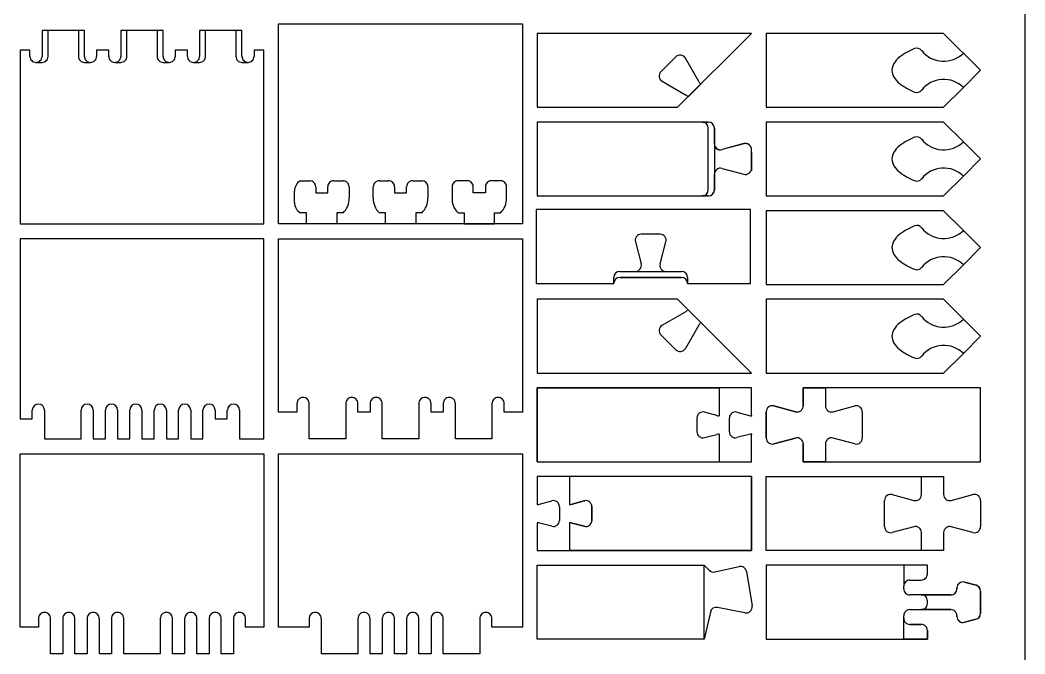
# Model space of a CAD drawing. Extents: x 0 to 1250, y 0 to 2500.
# Drawn here: x 570 to 1250, y 320 to 749 of the extents above; entities that cross this region are included whole.
import ezdxf

# ---------------------------------------------------------------- set-up
doc = ezdxf.new("R2010")
doc.units = 0
for name, color, linetype in [('CUT_18_MM', 7, 'CONTINUOUS'), ('ENGRAVE_13_5', 6, 'CONTINUOUS'), ('ENGRAVE_4_5MM', 2, 'CONTINUOUS'), ('ENGRAVE_9MM', 3, 'CONTINUOUS'), ('FRAME', 7, 'CONTINUOUS')]:
    doc.layers.add(name, color=color, linetype=linetype)

# ---------------------------------------------------------------- blocks, each defined once
blk = doc.blocks.new('_U0')
at = {"layer": 'CUT_18_MM', "color": 7, "linetype": 'CONTINUOUS'}
for p, q in [((-4337, 20.34322), (-4337, 29.65678)), ((-4337, 20.34322), (-4337, 29.65678)), ((-4331.83884, 33.61707), (-4323.55291, 31.39686)), ((-4331.83884, 33.61707), (-4323.55291, 31.39686)), ((-4323.55291, 18.60314), (-4331.83884, 16.38293)), ((-4323.55291, 18.60314), (-4331.83884, 16.38293))]:
    blk.add_line(p, q, dxfattribs=at)
for centre, radius, start, end in [((-4332.9, 29.656776), 4.1, 74.999980556, 180), ((-4332.9, 29.656776), 4.1, 74.999980556, 180), ((-4322, 37.192419), 6, 255, 270), ((-4322, 37.192419), 6, 255, 270), ((-4332.9, 20.343224), 4.1, 180, 285.000019444), ((-4332.9, 20.343224), 4.1, 180, 285.000019444), ((-4322, 12.807581), 6, 90, 105), ((-4322, 12.807581), 6, 90, 105)]:
    blk.add_arc(centre, radius, start, end, dxfattribs=at)
for p in [(-4337, 29.65678), (-4331.83884, 33.61707), (-4323.55291, 31.39686), (-4322, 31.19242), (-4337, 20.34322), (-4331.83884, 16.38293), (-4323.55291, 18.60314), (-4322, 18.80758)]:
    blk.add_point(p, dxfattribs=at)

msp = doc.modelspace()

# ---------------------------------------------------------------- linework, layer by layer
at = {"layer": 'CUT_18_MM', "color": 7, "linetype": 'CONTINUOUS'}
for p, q in [((588.89, 742.5), (584.79, 742.5)), ((584.79, 742.5), (584.79, 724.9)), ((609.39, 742.5), (588.89, 742.5)), ((613.49, 742.5), (609.39, 742.5)), ((613.49, 724.9), (613.49, 742.5)), ((642.19, 742.5), (638.09, 742.5)), ((638.09, 742.5), (638.09, 724.9)), ((662.69, 742.5), (642.19, 742.5)), ((666.79, 742.5), (662.69, 742.5)), ((666.79, 724.9), (666.79, 742.5)), ((695.49, 742.5), (691.39, 742.5)), ((691.39, 742.5), (691.39, 724.9)), ((715.99, 742.5), (695.49, 742.5)), ((720.09, 742.5), (715.99, 742.5)), ((720.09, 724.9), (720.09, 742.5)), ((744.94, 611.5), (744.94, 747)), ((744.94, 747), (909.94, 747)), ((909.94, 747), (909.94, 611.5)), ((1064.97, 740.46), (919.94, 740.46)), ((919.94, 740.46), (919.94, 690.46)), ((1014.97, 690.46), (1064.97, 740.46)), ((1195, 740.46), (1074.97, 740.46)), ((1074.97, 740.46), (1074.97, 690.46)), ((1220, 715.46), (1195, 740.46)), ((576.59, 729), (569.94, 729)), ((569.94, 729), (569.94, 611.5)), ((576.59, 724.9), (576.59, 729)), ((629.89, 729), (621.69, 729)), ((621.69, 729), (621.69, 724.9)), ((629.89, 724.9), (629.89, 729)), ((683.19, 729), (674.99, 729)), ((674.99, 729), (674.99, 724.9)), ((683.19, 724.9), (683.19, 729)), ((734.94, 729), (728.29, 729)), ((728.29, 729), (728.29, 724.9)), ((734.94, 611.5), (734.94, 729)), ((576.59, 724.9), (576.59, 724.9)), ((584.79, 724.9), (584.79, 724.9)), ((613.49, 724.9), (613.49, 724.9)), ((621.69, 724.9), (621.69, 724.9)), ((629.89, 724.9), (629.89, 724.9)), ((638.09, 724.9), (638.09, 724.9)), ((666.79, 724.9), (666.79, 724.9)), ((674.99, 724.9), (674.99, 724.9)), ((683.19, 724.9), (683.19, 724.9)), ((691.39, 724.9), (691.39, 724.9)), ((720.09, 724.9), (720.09, 724.9)), ((728.29, 724.9), (728.29, 724.9)), ((1208.33, 703.79), (1220, 715.46)), ((1195, 690.46), (1208.33, 703.79)), ((1208.33, 703.79), (1208.33, 703.79)), ((1208.33, 703.79), (1208.33, 703.79)), ((919.94, 690.46), (1014.97, 690.46)), ((1074.97, 690.46), (1195, 690.46)), ((1035.74, 680.46), (919.94, 680.46)), ((919.94, 680.46), (919.94, 630.46)), ((1195, 680.46), (1074.97, 680.46)), ((1074.97, 680.46), (1074.97, 630.46)), ((1208.33, 667.14), (1195, 680.46)), ((1039.84, 665.8), (1039.84, 676.36)), ((1220, 655.46), (1208.33, 667.14)), ((1059.81, 665.82), (1045, 661.85)), ((1064.97, 649.07), (1064.97, 661.86)), ((1208.33, 643.79), (1220, 655.46)), ((1045, 649.08), (1059.81, 645.11)), ((1039.83, 634.29), (1039.84, 645.11)), ((1039.84, 645.11), (1039.83, 634.29)), ((1195, 630.46), (1208.33, 643.79)), ((1208.33, 643.79), (1208.33, 643.79)), ((1208.33, 643.79), (1208.33, 643.79)), ((919.94, 630.46), (1035.74, 630.46)), ((1074.97, 630.46), (1195, 630.46)), ((1195, 620.46), (1074.97, 620.46)), ((1074.97, 620.46), (1074.97, 570.46)), ((1208.33, 607.14), (1195, 620.46)), ((569.94, 611.5), (734.94, 611.5)), ((909.94, 611.5), (744.94, 611.5)), ((1220, 595.46), (1208.33, 607.14)), ((734.94, 601.5), (569.94, 601.5)), ((569.94, 601.5), (569.94, 479.5)), ((734.94, 466), (734.94, 601.5)), ((744.94, 484), (744.94, 601.5)), ((744.94, 601.5), (909.94, 601.5)), ((909.94, 601.5), (909.94, 484)), ((1208.33, 583.79), (1220, 595.46)), ((1195, 570.46), (1208.33, 583.79)), ((1208.33, 583.79), (1208.33, 583.79)), ((1208.33, 583.79), (1208.33, 583.79)), ((1074.97, 570.46), (1195, 570.46)), ((1014.97, 560.46), (919.94, 560.46)), ((919.94, 560.46), (919.94, 510.46)), ((1064.97, 510.46), (1014.97, 560.46)), ((1195, 560.46), (1074.97, 560.46)), ((1074.97, 560.46), (1074.97, 510.46)), ((1208.33, 547.14), (1195, 560.46)), ((1220, 535.46), (1208.33, 547.14)), ((1208.33, 523.79), (1220, 535.46)), ((1195, 510.46), (1208.33, 523.79)), ((1208.33, 523.79), (1208.33, 523.79)), ((1208.33, 523.79), (1208.33, 523.79)), ((919.94, 510.46), (1064.97, 510.46)), ((1074.97, 510.46), (1195, 510.46)), ((1042.97, 500.46), (919.94, 500.46)), ((919.94, 500.46), (919.94, 450.46)), ((919.94, 450.46), (919.94, 500.46)), ((919.94, 500.46), (1042.97, 500.46)), ((1064.97, 500.46), (1042.97, 500.46)), ((1064.97, 481.66), (1064.97, 500.46)), ((1099.97, 500.46), (1099.97, 488.31)), ((1114.97, 500.46), (1099.97, 500.46)), ((1220, 500.46), (1114.97, 500.46)), ((1220, 450.46), (1220, 500.46)), ((757.32, 489.88), (757.32, 484)), ((765.57, 466), (765.57, 489.88)), ((790.32, 489.88), (790.32, 466)), ((798.57, 484), (798.57, 489.88)), ((806.82, 489.88), (806.82, 484)), ((815.07, 466), (815.07, 489.88)), ((839.82, 489.88), (839.82, 466)), ((848.07, 484), (848.07, 489.88)), ((856.32, 489.88), (856.32, 484)), ((864.57, 466), (864.57, 489.88)), ((889.32, 489.88), (889.32, 466)), ((897.57, 484), (897.57, 489.88)), ((578.19, 479.5), (578.19, 485.38)), ((578.19, 485.38), (578.19, 485.38)), ((586.44, 485.38), (586.44, 485.38)), ((586.44, 485.38), (586.44, 466)), ((611.19, 466), (611.19, 485.38)), ((611.19, 485.38), (611.19, 485.38)), ((619.44, 485.38), (619.44, 485.38)), ((619.44, 485.38), (619.44, 466)), ((627.69, 466), (627.69, 485.38)), ((627.69, 485.38), (627.69, 485.38)), ((635.94, 485.38), (635.94, 485.38)), ((635.94, 485.38), (635.94, 466)), ((644.19, 466), (644.19, 485.38)), ((644.19, 485.38), (644.19, 485.38)), ((652.44, 485.38), (652.44, 485.38)), ((652.44, 485.38), (652.44, 466)), ((660.69, 466), (660.69, 485.38)), ((660.69, 485.38), (660.69, 485.38)), ((668.94, 485.38), (668.94, 485.38)), ((668.94, 485.38), (668.94, 466)), ((677.19, 466), (677.19, 485.38)), ((677.19, 485.38), (677.19, 485.38)), ((685.44, 485.38), (685.44, 485.38)), ((685.44, 485.38), (685.44, 466)), ((693.69, 466), (693.69, 485.38)), ((693.69, 485.38), (693.69, 485.38)), ((701.94, 485.38), (701.94, 485.38)), ((701.94, 485.38), (701.94, 479.5)), ((710.19, 479.5), (710.19, 485.38)), ((710.19, 485.38), (710.19, 485.38)), ((718.44, 485.38), (718.44, 485.38)), ((718.44, 485.38), (718.44, 466)), ((757.32, 484), (744.94, 484)), ((806.82, 484), (798.57, 484)), ((856.32, 484), (848.07, 484)), ((909.94, 484), (897.57, 484)), ((1055.13, 484.08), (1055.13, 484.08)), ((1055.13, 484.08), (1063.42, 481.86)), ((1074.97, 484.32), (1074.97, 484.32)), ((1074.97, 484.32), (1074.97, 466.61)), ((1094.81, 484.35), (1080.13, 488.28)), ((1080.13, 488.28), (1080.13, 488.28)), ((1094.81, 484.35), (1094.81, 484.35)), ((1099.97, 488.31), (1099.97, 488.31)), ((569.94, 479.5), (578.19, 479.5)), ((701.94, 479.5), (710.19, 479.5)), ((1049.97, 470.81), (1049.97, 480.12)), ((1049.97, 480.12), (1049.97, 480.12)), ((1063.42, 481.86), (1063.42, 481.86)), ((1064.97, 481.66), (1064.97, 481.66)), ((1049.97, 470.81), (1049.97, 470.81)), ((1064.97, 450.46), (1064.97, 469.27)), ((1064.97, 469.27), (1064.97, 469.27)), ((586.44, 466), (611.19, 466)), ((619.44, 466), (627.69, 466)), ((635.94, 466), (644.19, 466)), ((652.44, 466), (660.69, 466)), ((668.94, 466), (677.19, 466)), ((685.44, 466), (693.69, 466)), ((718.44, 466), (734.94, 466)), ((790.32, 466), (765.57, 466)), ((839.82, 466), (815.07, 466)), ((889.32, 466), (864.57, 466)), ((1063.42, 469.07), (1055.13, 466.85)), ((1055.13, 466.85), (1055.13, 466.85)), ((1063.42, 469.07), (1063.42, 469.07)), ((1074.97, 466.61), (1074.97, 466.61)), ((1080.13, 462.65), (1094.81, 466.58)), ((1080.13, 462.65), (1080.13, 462.65)), ((1094.81, 466.58), (1094.81, 466.58)), ((1099.97, 462.62), (1099.97, 462.62)), ((1099.97, 462.62), (1099.97, 450.46)), ((569.94, 338.5), (569.94, 456)), ((569.94, 456), (734.94, 456)), ((734.94, 456), (734.94, 338.5)), ((744.94, 338.5), (744.94, 456)), ((744.94, 456), (909.94, 456)), ((909.94, 456), (909.94, 338.5)), ((919.94, 450.46), (1064.97, 450.46)), ((1099.97, 450.46), (1114.97, 450.46)), ((1114.97, 450.46), (1220, 450.46)), ((1064.97, 440.46), (919.94, 440.46)), ((919.94, 440.46), (919.94, 421.66)), ((1064.97, 390.46), (1064.97, 440.46)), ((1064.97, 440.46), (1064.97, 390.46)), ((1074.97, 440.46), (1180, 440.46)), ((1074.97, 390.46), (1074.97, 440.46)), ((1180, 440.46), (1195, 440.46)), ((1195, 440.46), (1195, 428.31)), ((919.94, 421.66), (919.94, 421.66)), ((921.49, 421.86), (929.78, 424.08)), ((921.49, 421.86), (921.49, 421.86)), ((929.78, 424.08), (929.78, 424.08)), ((1195, 428.31), (1195, 428.31)), ((1200.16, 424.35), (1214.84, 428.28)), ((1200.16, 424.35), (1200.16, 424.35)), ((1214.84, 428.28), (1214.84, 428.28)), ((1220, 424.32), (1220, 424.32)), ((1220, 424.32), (1220, 406.61)), ((934.94, 420.12), (934.94, 420.12)), ((934.94, 420.12), (934.94, 410.81)), ((919.94, 409.27), (919.94, 409.27)), ((919.94, 409.27), (919.94, 390.46)), ((929.78, 406.85), (921.49, 409.07)), ((921.49, 409.07), (921.49, 409.07)), ((934.94, 410.81), (934.94, 410.81)), ((929.78, 406.85), (929.78, 406.85)), ((1195, 402.62), (1195, 402.62)), ((1195, 402.62), (1195, 390.46)), ((1214.84, 402.65), (1200.16, 406.58)), ((1200.16, 406.58), (1200.16, 406.58)), ((1214.84, 402.65), (1214.84, 402.65)), ((1220, 406.61), (1220, 406.61)), ((919.94, 390.46), (941.94, 390.46)), ((941.94, 390.46), (1064.97, 390.46)), ((1064.97, 390.46), (941.94, 390.46)), ((1180, 390.46), (1074.97, 390.46)), ((1195, 390.46), (1180, 390.46)), ((919.94, 330.46), (919.94, 380.46)), ((919.94, 380.46), (1032.98, 380.46)), ((1032.98, 380.46), (1036.4, 377.05)), ((1040.18, 375.95), (1056.55, 379.54)), ((1061.47, 376.21), (1065.34, 352.97)), ((1037.11, 348.8), (1032.98, 330.46)), ((1060.51, 348.27), (1041.9, 351.92)), ((582.32, 344.38), (582.32, 338.5)), ((590.57, 320.5), (590.57, 344.38)), ((598.82, 344.38), (598.82, 320.5)), ((607.07, 320.5), (607.07, 344.38)), ((615.32, 344.38), (615.32, 320.5)), ((623.57, 320.5), (623.57, 344.38)), ((631.82, 344.38), (631.82, 320.5)), ((640.07, 320.5), (640.07, 344.38)), ((664.82, 344.38), (664.82, 320.5)), ((673.07, 320.5), (673.07, 344.38)), ((681.32, 344.38), (681.32, 320.5)), ((689.57, 320.5), (689.57, 344.38)), ((697.82, 344.38), (697.82, 320.5)), ((706.07, 320.5), (706.07, 344.38)), ((714.32, 344.38), (714.32, 320.5)), ((722.57, 338.5), (722.57, 344.38)), ((765.57, 344.38), (765.57, 338.5)), ((773.82, 320.5), (773.82, 344.38)), ((798.57, 344.38), (798.57, 320.5)), ((806.82, 320.5), (806.82, 344.38)), ((815.07, 344.38), (815.07, 320.5)), ((823.32, 320.5), (823.32, 344.38)), ((831.57, 344.38), (831.57, 320.5)), ((839.82, 320.5), (839.82, 344.38)), ((848.07, 344.38), (848.07, 320.5)), ((856.32, 320.5), (856.32, 344.38)), ((881.07, 344.38), (881.07, 320.5)), ((889.32, 338.5), (889.32, 344.38)), ((582.32, 338.5), (569.94, 338.5)), ((734.94, 338.5), (722.57, 338.5)), ((765.57, 338.5), (744.94, 338.5)), ((909.94, 338.5), (889.32, 338.5)), ((1032.98, 330.46), (919.94, 330.46)), ((598.82, 320.5), (590.57, 320.5)), ((615.32, 320.5), (607.07, 320.5)), ((631.82, 320.5), (623.57, 320.5)), ((664.82, 320.5), (640.07, 320.5)), ((681.32, 320.5), (673.07, 320.5)), ((697.82, 320.5), (689.57, 320.5)), ((714.32, 320.5), (706.07, 320.5)), ((798.57, 320.5), (773.82, 320.5)), ((815.07, 320.5), (806.82, 320.5)), ((831.57, 320.5), (823.32, 320.5)), ((848.07, 320.5), (839.82, 320.5)), ((881.07, 320.5), (856.32, 320.5))]:
    msp.add_line(p, q, dxfattribs=at)
at = {"layer": 'CUT_18_MM', "linetype": 'CONTINUOUS'}
for p, q in [((1064.22, 621.18), (919.19, 621.18)), ((919.19, 621.18), (919.19, 571.18)), ((1064.22, 571.18), (1064.22, 621.18)), ((975.8, 575.28), (1017.6, 575.28)), ((919.19, 571.18), (971.7, 571.18)), ((1021.7, 571.18), (1064.22, 571.18)), ((1184, 380.46), (1074.97, 380.46)), ((1074.97, 380.46), (1074.97, 330.46)), ((1184, 374.56), (1184, 380.46)), ((1172.1, 370.46), (1179.9, 370.46)), ((1216.96, 366.99), (1209.16, 369.08)), ((1209.16, 369.08), (1209.16, 369.08)), ((1168, 364.56), (1168, 366.36)), ((1199.9, 360.46), (1172.1, 360.46)), ((1204, 365.12), (1204, 364.56)), ((1216.96, 366.99), (1216.96, 366.99)), ((1220, 347.9), (1220, 363.03)), ((1220, 363.03), (1220, 363.03)), ((1172.1, 350.46), (1199.9, 350.46)), ((1220, 347.9), (1220, 347.9)), ((1168, 344.56), (1168, 346.36)), ((1179.9, 340.46), (1172.1, 340.46)), ((1204, 346.36), (1204, 345.81)), ((1209.16, 341.85), (1216.96, 343.94)), ((1209.16, 341.85), (1209.16, 341.85)), ((1216.96, 343.94), (1216.96, 343.94)), ((1184, 330.46), (1184, 336.36)), ((1074.97, 330.46), (1184, 330.46))]:
    msp.add_line(p, q, dxfattribs=at)
at = {"layer": 'CUT_18_MM', "color": 7, "linetype": 'CONTINUOUS'}
for centre, radius, start, end in [((580.69, 724.9), 4.1, 179.99996, 270.00004), ((580.69, 724.9), 4.1, 269.99996, 0.00004), ((617.59, 724.9), 4.1, 179.99996, 270.00004), ((617.59, 724.9), 4.1, 269.99996, 0.00004), ((633.99, 724.9), 4.1, 179.99996, 270.00004), ((633.99, 724.9), 4.1, 269.99996, 0.00004), ((670.89, 724.9), 4.1, 179.99996, 270.00004), ((670.89, 724.9), 4.1, 269.99996, 0.00004), ((687.29, 724.9), 4.1, 179.99996, 270.00004), ((687.29, 724.9), 4.1, 269.99996, 0.00004), ((724.19, 724.9), 4.1, 179.99996, 270.00004), ((724.19, 724.9), 4.1, 269.99996, 0.00004), ((1035.74, 676.36), 4.1, 0, 90), ((1043.7, 665.5), 3.88, 175.56976, 289.55682), ((1060.87, 661.86), 4.1, 359.97386, 105.02606), ((1043.93, 645.13), 4.09, 74.90393, 180.09603), ((1060.87, 649.07), 4.1, 254.96503, 0.03505), ((1035.74, 634.57), 4.11, 270.02409, 356.01463), ((761.44, 489.88), 4.12, 89.99996, 180.00004), ((761.44, 489.88), 4.12, 359.99996, 90.00004), ((794.44, 489.88), 4.12, 89.99996, 180.00004), ((794.44, 489.88), 4.12, 359.99996, 90.00004), ((810.94, 489.88), 4.12, 89.99996, 180.00004), ((810.94, 489.88), 4.12, 359.99996, 90.00004), ((843.94, 489.88), 4.12, 89.99996, 180.00004), ((843.94, 489.88), 4.12, 359.99996, 90.00004), ((860.44, 489.88), 4.12, 89.99996, 180.00004), ((860.44, 489.88), 4.12, 359.99996, 90.00004), ((893.44, 489.88), 4.12, 89.99996, 180.00004), ((893.44, 489.88), 4.12, 359.99996, 90.00004), ((582.32, 485.38), 4.12, 0, 180), ((615.32, 485.38), 4.12, 0, 180), ((631.82, 485.38), 4.12, 0, 180), ((648.32, 485.38), 4.12, 0, 180), ((664.82, 485.38), 4.12, 0, 180), ((681.32, 485.38), 4.12, 0, 180), ((697.82, 485.38), 4.12, 0, 180), ((714.32, 485.38), 4.12, 0, 180), ((1054.07, 480.12), 4.1, 74.99994, 180.00004), ((1079.07, 484.32), 4.1, 75.00004, 179.99996), ((1095.87, 488.31), 4.1, 255.00004, 359.99996), ((1064.97, 487.66), 6, 255.00005, 269.99995), ((1054.07, 470.81), 4.1, 179.99996, 285.00006), ((1064.97, 463.27), 6, 90.00005, 104.99995), ((1079.07, 466.61), 4.1, 180.00004, 284.99996), ((1095.87, 462.62), 4.1, 0.00004, 104.99996), ((919.94, 427.66), 6, 270.00005, 284.99995), ((930.84, 420.12), 4.1, 359.99996, 105.00006), ((1199.1, 428.31), 4.1, 180.00004, 284.99996), ((1215.9, 424.32), 4.1, 0.00004, 104.99996), ((919.94, 403.27), 6, 75.00005, 89.99995), ((930.84, 410.81), 4.1, 254.99994, 0.00004), ((1199.1, 402.62), 4.1, 75.00004, 179.99996), ((1215.9, 406.61), 4.1, 255.00004, 359.99996), ((1039.3, 379.95), 4.1, 225, 282.38074), ((1057.43, 375.54), 4.09, 9.37531, 102.46778), ((586.44, 344.38), 4.12, 89.99996, 180.00004), ((586.44, 344.38), 4.12, 359.99996, 90.00004), ((602.94, 344.38), 4.12, 89.99996, 180.00004), ((602.94, 344.38), 4.12, 359.99996, 90.00004), ((619.44, 344.38), 4.12, 89.99996, 180.00004), ((619.44, 344.38), 4.12, 359.99996, 90.00004), ((635.94, 344.38), 4.12, 89.99996, 180.00004), ((635.94, 344.38), 4.12, 359.99996, 90.00004), ((668.94, 344.38), 4.12, 89.99996, 180.00004), ((668.94, 344.38), 4.12, 359.99996, 90.00004), ((685.44, 344.38), 4.12, 89.99996, 180.00004), ((685.44, 344.38), 4.12, 359.99996, 90.00004), ((701.94, 344.38), 4.12, 89.99996, 180.00004), ((701.94, 344.38), 4.12, 359.99996, 90.00004), ((718.44, 344.38), 4.12, 89.99996, 180.00004), ((718.44, 344.38), 4.12, 359.99996, 90.00004), ((769.69, 344.38), 4.12, 89.99996, 180.00004), ((769.69, 344.38), 4.12, 359.99996, 90.00004), ((802.69, 344.38), 4.12, 89.99996, 180.00004), ((802.69, 344.38), 4.12, 359.99996, 90.00004), ((819.19, 344.38), 4.12, 89.99996, 180.00004), ((819.19, 344.38), 4.12, 359.99996, 90.00004), ((835.69, 344.38), 4.12, 89.99996, 180.00004), ((835.69, 344.38), 4.12, 359.99996, 90.00004), ((852.19, 344.38), 4.12, 89.99996, 180.00004), ((852.19, 344.38), 4.12, 359.99996, 90.00004), ((885.19, 344.38), 4.12, 89.99996, 180.00004), ((885.19, 344.38), 4.12, 359.99996, 90.00004), ((1041.11, 347.9), 4.1, 78.90628, 167.31962), ((1061.31, 352.28), 4.09, 258.6672, 9.70135)]:
    msp.add_arc(centre, radius, start, end, dxfattribs=at)
at = {"layer": 'CUT_18_MM', "linetype": 'CONTINUOUS'}
for centre, start, end in [((975.8, 571.18), 90, 180), ((1017.6, 571.18), 360, 90), ((1179.9, 374.56), 269.99996, 0.00004), ((1172.1, 366.36), 89.99996, 180.00004), ((1208.1, 365.12), 75.00004, 179.99996), ((1172.1, 364.56), 179.99996, 270.00004), ((1199.9, 364.56), 269.99996, 0.00004), ((1215.9, 363.03), 0.00003, 74.99998), ((1172.1, 346.36), 89.99996, 180.00004), ((1199.9, 346.36), 359.99996, 90.00004), ((1215.9, 347.9), 285.00002, 359.99997), ((1172.1, 344.56), 179.99996, 270.00004), ((1179.9, 336.36), 359.99996, 90.00004), ((1208.1, 345.81), 180.00004, 284.99996)]:
    msp.add_arc(centre, 4.1, start, end, dxfattribs=at)
at = {"layer": 'CUT_18_MM', "color": 7, "linetype": 'CONTINUOUS'}
for p in [(1064.97, 481.66), (1064.97, 469.27)]:
    msp.add_point(p, dxfattribs=at)
at = {"layer": 'ENGRAVE_13_5', "linetype": 'CONTINUOUS'}
for p, q in [((1039.84, 665.77), (1039.85, 645.1)), ((1059.81, 665.8), (1045, 661.82)), ((1064.98, 649.06), (1064.97, 661.84)), ((1045.01, 649.06), (1059.82, 645.1)), ((759.79, 640.7), (759.79, 640.7)), ((759.79, 640.7), (765.94, 640.7)), ((765.94, 640.7), (765.94, 640.7)), ((782.34, 640.7), (782.34, 640.7)), ((782.34, 640.7), (788.49, 640.7)), ((788.49, 640.7), (788.49, 640.7)), ((813.09, 640.7), (813.09, 640.7)), ((813.09, 640.7), (819.24, 640.7)), ((819.24, 640.7), (819.24, 640.7)), ((835.64, 640.7), (835.64, 640.7)), ((835.64, 640.7), (841.79, 640.7)), ((841.79, 640.7), (841.79, 640.7)), ((872.54, 640.7), (866.39, 640.7)), ((866.39, 640.7), (866.39, 640.7)), ((872.54, 640.7), (872.54, 640.7)), ((895.09, 640.7), (888.94, 640.7)), ((888.94, 640.7), (888.94, 640.7)), ((895.09, 640.7), (895.09, 640.7)), ((755.69, 626.1), (755.69, 633.6)), ((755.69, 633.6), (755.69, 633.6)), ((770.04, 636.6), (770.04, 636.6)), ((770.04, 636.6), (770.04, 632.5)), ((770.04, 632.5), (778.24, 632.5)), ((778.24, 632.5), (778.24, 636.6)), ((778.24, 636.6), (778.24, 636.6)), ((792.59, 636.6), (792.59, 636.6)), ((792.59, 636.6), (792.59, 629.1)), ((808.99, 629.1), (808.99, 636.6)), ((808.99, 636.6), (808.99, 636.6)), ((823.34, 636.6), (823.34, 636.6)), ((823.34, 636.6), (823.34, 632.5)), ((823.34, 632.5), (831.54, 632.5)), ((831.54, 632.5), (831.54, 636.6)), ((831.54, 636.6), (831.54, 636.6)), ((845.89, 636.6), (845.89, 636.6)), ((845.89, 636.6), (845.89, 629.1)), ((862.29, 636.6), (862.29, 636.6)), ((862.29, 636.6), (862.29, 629.1)), ((876.64, 632.5), (876.64, 636.6)), ((876.64, 636.6), (876.64, 636.6)), ((884.84, 632.5), (876.64, 632.5)), ((884.84, 636.6), (884.84, 636.6)), ((884.84, 636.6), (884.84, 632.5)), ((899.19, 629.1), (899.19, 636.6)), ((899.19, 636.6), (899.19, 636.6)), ((755.69, 626.1), (755.69, 626.1)), ((792.59, 629.1), (792.59, 629.1)), ((808.99, 629.1), (808.99, 629.1)), ((845.89, 629.1), (845.89, 629.1)), ((862.29, 629.1), (862.29, 629.1)), ((899.19, 629.1), (899.19, 629.1)), ((763.89, 619), (759.79, 619)), ((759.79, 619), (759.79, 619)), ((763.89, 611.5), (763.89, 619)), ((788.49, 619), (784.39, 619)), ((784.39, 619), (784.39, 611.5)), ((788.49, 619), (788.49, 619)), ((817.19, 619), (813.09, 619)), ((813.09, 619), (813.09, 619)), ((817.19, 611.5), (817.19, 619)), ((841.79, 619), (837.69, 619)), ((837.69, 619), (837.69, 611.5)), ((841.79, 619), (841.79, 619)), ((866.39, 619), (866.39, 619)), ((866.39, 619), (870.49, 619)), ((870.49, 619), (870.49, 611.5)), ((890.99, 611.5), (890.99, 619)), ((890.99, 619), (895.09, 619)), ((895.09, 619), (895.09, 619)), ((784.39, 611.5), (763.89, 611.5)), ((837.69, 611.5), (817.19, 611.5)), ((870.49, 611.5), (890.99, 611.5)), ((975.8, 579.38), (1017.6, 579.38)), ((971.7, 571.18), (971.7, 575.28)), ((1017.6, 575.28), (975.8, 575.28)), ((1021.7, 575.28), (1021.7, 571.18))]:
    msp.add_line(p, q, dxfattribs=at)
for centre, radius, start, end in [((1043.93, 665.77), 4.09, 179.8597, 285.1904), ((1060.87, 661.84), 4.1, 0.0251, 105.0251), ((1043.94, 645.11), 4.09, 74.84156, 180.0821), ((1060.88, 649.06), 4.1, 255.02511, 0.0251), ((763.28, 633.95), 7.6, 117.34055, 182.64961), ((765.94, 636.6), 4.1, 359.99996, 90.00004), ((782.34, 636.6), 4.1, 89.99996, 180.00004), ((788.49, 636.6), 4.1, 359.99996, 90.00004), ((813.09, 636.6), 4.1, 89.99996, 180.00004), ((819.24, 636.6), 4.1, 359.99996, 90.00004), ((835.64, 636.6), 4.1, 89.99996, 180.00004), ((841.79, 636.6), 4.1, 359.99996, 90.00004), ((866.39, 636.6), 4.1, 89.99996, 180.00004), ((872.54, 636.6), 4.1, 359.99996, 90.00004), ((888.94, 636.6), 4.1, 89.99996, 180.00004), ((895.09, 636.6), 4.1, 359.99996, 90.00004), ((763.28, 625.75), 7.6, 177.35039, 242.65945), ((779.64, 628.48), 12.97, 313.05458, 2.75696), ((821.94, 628.48), 12.97, 177.24304, 226.94542), ((832.94, 628.48), 12.97, 313.05458, 2.75696), ((875.24, 628.48), 12.97, 177.24304, 226.94542), ((886.24, 628.48), 12.97, 313.05458, 2.75696), ((975.8, 575.28), 4.1, 90, 180), ((1017.6, 575.28), 4.1, 0, 90), ((975.8, 571.18), 4.1, 90, 180), ((1017.6, 571.18), 4.1, 360, 90)]:
    msp.add_arc(centre, radius, start, end, dxfattribs=at)
at = {"layer": 'ENGRAVE_4_5MM', "linetype": 'CONTINUOUS'}
for p, q in [((1031.64, 680.46), (1035.74, 680.46)), ((1035.74, 634.56), (1035.74, 676.36)), ((1039.84, 676.36), (1039.84, 634.56)), ((1035.74, 630.46), (1031.64, 630.46))]:
    msp.add_line(p, q, dxfattribs=at)
for centre, start, end in [((1031.64, 676.36), 360, 90), ((1035.74, 676.36), 360, 90), ((1031.64, 634.56), 270, 360), ((1035.74, 634.56), 270, 0)]:
    msp.add_arc(centre, 4.1, start, end, dxfattribs=at)
at = {"layer": 'ENGRAVE_9MM', "linetype": 'CONTINUOUS'}
for p, q in [((588.89, 742.5), (584.79, 742.5)), ((584.79, 742.5), (584.79, 724.9)), ((588.89, 724.9), (588.89, 742.5)), ((613.49, 742.5), (609.39, 742.5)), ((609.39, 742.5), (609.39, 724.9)), ((613.49, 724.9), (613.49, 742.5)), ((642.19, 742.5), (638.09, 742.5)), ((638.09, 742.5), (638.09, 724.9)), ((642.19, 724.9), (642.19, 742.5)), ((666.79, 742.5), (662.69, 742.5)), ((662.69, 742.5), (662.69, 724.9)), ((666.79, 724.9), (666.79, 742.5)), ((695.49, 742.5), (691.39, 742.5)), ((691.39, 742.5), (691.39, 724.9)), ((695.49, 724.9), (695.49, 742.5)), ((720.09, 742.5), (715.99, 742.5)), ((715.99, 742.5), (715.99, 724.9)), ((720.09, 724.9), (720.09, 742.5)), ((1180.13, 728.88), (1180.13, 728.88)), ((584.79, 724.9), (584.79, 724.9)), ((588.89, 724.9), (588.89, 724.9)), ((609.39, 724.9), (609.39, 724.9)), ((613.49, 724.9), (613.49, 724.9)), ((638.09, 724.9), (638.09, 724.9)), ((642.19, 724.9), (642.19, 724.9)), ((662.69, 724.9), (662.69, 724.9)), ((666.79, 724.9), (666.79, 724.9)), ((691.39, 724.9), (691.39, 724.9)), ((695.49, 724.9), (695.49, 724.9)), ((715.99, 724.9), (715.99, 724.9)), ((720.09, 724.9), (720.09, 724.9)), ((1013.73, 724.58), (1003.61, 714.46)), ((1013.73, 724.58), (1013.73, 724.58)), ((1029.35, 707.85), (1020.18, 723.73)), ((1020.18, 723.73), (1020.18, 723.73)), ((580.69, 720.8), (584.79, 720.8)), ((580.69, 720.8), (580.69, 720.8)), ((584.79, 720.8), (584.79, 720.8)), ((613.49, 720.8), (613.49, 720.8)), ((613.49, 720.8), (617.59, 720.8)), ((617.59, 720.8), (617.59, 720.8)), ((633.99, 720.8), (638.09, 720.8)), ((633.99, 720.8), (633.99, 720.8)), ((638.09, 720.8), (638.09, 720.8)), ((666.79, 720.8), (666.79, 720.8)), ((666.79, 720.8), (670.89, 720.8)), ((670.89, 720.8), (670.89, 720.8)), ((687.29, 720.8), (691.38, 720.8)), ((691.39, 720.8), (691.39, 720.8)), ((720.09, 720.8), (720.09, 720.8)), ((720.09, 720.8), (724.19, 720.8)), ((724.19, 720.8), (724.19, 720.8)), ((1003.61, 714.46), (1003.61, 714.46)), ((1004.46, 708.01), (1004.46, 708.01)), ((1004.46, 708.01), (1020.34, 698.84)), ((1029.35, 707.85), (1029.35, 707.85)), ((1022.04, 697.54), (1030.65, 706.15)), ((1180.13, 702.05), (1180.13, 702.05)), ((1020.34, 698.84), (1020.34, 698.84)), ((1180.13, 668.88), (1180.13, 668.88)), ((1064.97, 660.21), (1064.97, 647.43)), ((1180.13, 642.05), (1180.13, 642.05)), ((1180.13, 608.88), (1180.13, 608.88)), ((986.35, 599.36), (990.32, 584.55)), ((1003.1, 604.52), (990.31, 604.52)), ((1003.09, 584.55), (1007.06, 599.36)), ((986.37, 579.38), (1007.04, 579.38)), ((1180.13, 582.05), (1180.13, 582.05)), ((1004.46, 542.92), (1020.34, 552.09)), ((1020.34, 552.09), (1020.34, 552.09)), ((1180.13, 548.88), (1180.13, 548.88)), ((1004.46, 542.92), (1004.46, 542.92)), ((1029.35, 543.08), (1020.18, 527.2)), ((1029.35, 543.08), (1029.35, 543.08)), ((1013.73, 526.35), (1003.61, 536.47)), ((1003.61, 536.47), (1003.61, 536.47)), ((1013.73, 526.35), (1013.73, 526.35)), ((1020.18, 527.2), (1020.18, 527.2)), ((1180.13, 522.05), (1180.13, 522.05)), ((1042.97, 500.46), (1042.97, 481.66)), ((1064.97, 500.46), (1042.97, 500.46)), ((1064.97, 481.66), (1064.97, 500.46)), ((1099.97, 488.31), (1099.97, 500.46)), ((1099.97, 500.46), (1114.97, 500.46)), ((1114.97, 500.46), (1114.97, 488.31)), ((1041.42, 481.86), (1033.13, 484.08)), ((1033.13, 484.08), (1033.13, 484.08)), ((1055.13, 484.08), (1055.13, 484.08)), ((1055.13, 484.08), (1063.42, 481.86)), ((1074.97, 466.61), (1074.97, 484.32)), ((1074.97, 484.32), (1074.97, 484.32)), ((1080.13, 488.28), (1080.13, 488.28)), ((1080.13, 488.28), (1094.81, 484.35)), ((1094.81, 484.35), (1094.81, 484.35)), ((1099.97, 488.31), (1099.97, 488.31)), ((1114.97, 488.31), (1114.97, 488.31)), ((1120.13, 484.35), (1134.81, 488.28)), ((1120.13, 484.35), (1120.13, 484.35)), ((1134.81, 488.28), (1134.81, 488.28)), ((1139.97, 484.32), (1139.97, 484.32)), ((1139.97, 484.32), (1139.97, 466.61)), ((1027.97, 480.12), (1027.97, 480.12)), ((1027.97, 480.12), (1027.97, 470.81)), ((1041.42, 481.86), (1041.42, 481.86)), ((1042.97, 481.66), (1042.97, 481.66)), ((1049.97, 470.81), (1049.97, 480.12)), ((1049.97, 480.12), (1049.97, 480.12)), ((1063.42, 481.86), (1063.42, 481.86)), ((1064.97, 481.66), (1064.97, 481.66)), ((1027.97, 470.81), (1027.97, 470.81)), ((1042.97, 469.27), (1042.97, 469.27)), ((1042.97, 469.27), (1042.97, 450.46)), ((1049.97, 470.81), (1049.97, 470.81)), ((1064.97, 450.46), (1064.97, 469.27)), ((1064.97, 469.27), (1064.97, 469.27)), ((1033.13, 466.85), (1041.42, 469.07)), ((1033.13, 466.85), (1033.13, 466.85)), ((1041.42, 469.07), (1041.42, 469.07)), ((1063.42, 469.07), (1055.13, 466.85)), ((1055.13, 466.85), (1055.13, 466.85)), ((1063.42, 469.07), (1063.42, 469.07)), ((1074.97, 466.61), (1074.97, 466.61)), ((1094.81, 466.58), (1080.13, 462.65)), ((1080.13, 462.65), (1080.13, 462.65)), ((1094.81, 466.58), (1094.81, 466.58)), ((1099.97, 450.46), (1099.97, 462.62)), ((1099.97, 462.62), (1099.97, 462.62)), ((1114.97, 462.62), (1114.97, 462.62)), ((1114.97, 462.62), (1114.97, 450.46)), ((1134.81, 462.65), (1120.13, 466.58)), ((1120.13, 466.58), (1120.13, 466.58)), ((1134.81, 462.65), (1134.81, 462.65)), ((1139.97, 466.61), (1139.97, 466.61)), ((1042.97, 450.46), (1064.97, 450.46)), ((1114.97, 450.46), (1099.97, 450.46)), ((941.94, 440.46), (919.94, 440.46)), ((919.94, 440.46), (919.94, 421.66)), ((941.94, 421.66), (941.94, 440.46)), ((1180, 428.31), (1180, 440.46)), ((1180, 440.46), (1195, 440.46)), ((1195, 440.46), (1195, 428.31)), ((919.94, 421.66), (919.94, 421.66)), ((921.49, 421.86), (929.78, 424.08)), ((921.49, 421.86), (921.49, 421.86)), ((929.78, 424.08), (929.78, 424.08)), ((941.94, 421.66), (941.94, 421.66)), ((951.78, 424.08), (943.49, 421.86)), ((943.49, 421.86), (943.49, 421.86)), ((951.78, 424.08), (951.78, 424.08)), ((1155, 406.61), (1155, 424.32)), ((1155, 424.32), (1155, 424.32)), ((1160.16, 428.28), (1160.16, 428.28)), ((1160.16, 428.28), (1174.84, 424.35)), ((1174.84, 424.35), (1174.84, 424.35)), ((1180, 428.31), (1180, 428.31)), ((1195, 428.31), (1195, 428.31)), ((1200.16, 424.35), (1214.84, 428.28)), ((1200.16, 424.35), (1200.16, 424.35)), ((1214.84, 428.28), (1214.84, 428.28)), ((1220, 424.32), (1220, 424.32)), ((1220, 424.32), (1220, 406.61)), ((934.94, 420.12), (934.94, 420.12)), ((934.94, 420.12), (934.94, 410.81)), ((956.94, 410.81), (956.94, 420.12)), ((956.94, 420.12), (956.94, 420.12)), ((919.94, 409.27), (919.94, 409.27)), ((919.94, 409.27), (919.94, 390.46)), ((929.78, 406.85), (921.49, 409.07)), ((921.49, 409.07), (921.49, 409.07)), ((934.94, 410.81), (934.94, 410.81)), ((941.94, 390.46), (941.94, 409.27)), ((941.94, 409.27), (941.94, 409.27)), ((943.49, 409.07), (943.49, 409.07)), ((943.49, 409.07), (951.78, 406.85)), ((956.94, 410.81), (956.94, 410.81)), ((929.78, 406.85), (929.78, 406.85)), ((951.78, 406.85), (951.78, 406.85)), ((1155, 406.61), (1155, 406.61)), ((1174.84, 406.58), (1160.16, 402.65)), ((1160.16, 402.65), (1160.16, 402.65)), ((1174.84, 406.58), (1174.84, 406.58)), ((1180, 390.46), (1180, 402.62)), ((1180, 402.62), (1180, 402.62)), ((1195, 402.62), (1195, 402.62)), ((1195, 402.62), (1195, 390.46)), ((1214.84, 402.65), (1200.16, 406.58)), ((1200.16, 406.58), (1200.16, 406.58)), ((1214.84, 402.65), (1214.84, 402.65)), ((1220, 406.61), (1220, 406.61)), ((919.94, 390.46), (941.94, 390.46)), ((1195, 390.46), (1180, 390.46)), ((1032.98, 330.46), (1032.98, 380.46)), ((1032.98, 380.46), (1036.4, 377.05)), ((1040.18, 375.95), (1056.55, 379.54)), ((1061.47, 376.21), (1065.34, 352.97)), ((1184, 380.46), (1168, 380.46)), ((1168, 380.46), (1168, 366.36)), ((1184, 374.56), (1184, 380.46)), ((1172.1, 370.46), (1179.9, 370.46)), ((1209.16, 369.08), (1209.16, 369.08)), ((1209.16, 369.08), (1216.96, 366.99)), ((1209.2, 369.08), (1209.2, 369.08)), ((1209.2, 369.08), (1217, 366.99)), ((1179.9, 360.46), (1199.9, 360.46)), ((1179.94, 360.46), (1199.94, 360.46)), ((1204, 364.56), (1204, 365.12)), ((1204.04, 364.56), (1204.04, 365.12)), ((1216.96, 366.99), (1216.96, 366.99)), ((1217, 366.99), (1217, 366.99)), ((1220, 363.03), (1220, 363.03)), ((1220, 363.03), (1220, 347.9)), ((1220.04, 363.03), (1220.04, 363.03)), ((1220.04, 363.03), (1220.04, 347.9)), ((1184, 354.56), (1184, 356.36)), ((1184.04, 354.56), (1184.04, 356.36)), ((1037.11, 348.8), (1032.98, 330.46)), ((1060.51, 348.27), (1041.9, 351.92)), ((1199.9, 350.46), (1179.9, 350.46)), ((1199.94, 350.46), (1179.94, 350.46)), ((1220, 347.9), (1220, 347.9)), ((1220.04, 347.9), (1220.04, 347.9)), ((1168, 344.48), (1168, 344.56)), ((1168, 330.46), (1168, 344.48)), ((1172.1, 340.46), (1179.9, 340.46)), ((1204, 345.81), (1204, 346.36)), ((1204.04, 345.81), (1204.04, 346.36)), ((1216.96, 343.94), (1209.16, 341.85)), ((1209.16, 341.85), (1209.16, 341.85)), ((1217, 343.94), (1209.2, 341.85)), ((1209.2, 341.85), (1209.2, 341.85)), ((1216.96, 343.94), (1216.96, 343.94)), ((1217, 343.94), (1217, 343.94)), ((1184, 336.36), (1184, 330.46)), ((1184, 330.46), (1168, 330.46))]:
    msp.add_line(p, q, dxfattribs=at)
at = {"layer": 'ENGRAVE_9MM'}
for p, q in [((1208.33, 727.14), (1220, 715.46)), ((1220, 715.46), (1208.33, 703.79)), ((1208.33, 667.14), (1220, 655.46)), ((1220, 655.46), (1208.33, 643.79)), ((1208.33, 607.14), (1220, 595.46)), ((1220, 595.46), (1208.33, 583.79)), ((1030.65, 544.78), (1022.04, 553.39)), ((1208.33, 547.14), (1220, 535.46)), ((1220, 535.46), (1208.33, 523.79))]:
    msp.add_line(p, q, dxfattribs=at)
at = {"layer": 'ENGRAVE_9MM', "linetype": 'CONTINUOUS'}
for centre, radius, start, end in [((1192.36, 687.44), 45.98, 111.71654, 121.98257), ((1176.89, 726.36), 4.1, 37.91399, 112.22563), ((1195, 740.46), 18.85, 217.91415, 315.00004), ((580.69, 724.9), 4.1, 269.99996, 0.00004), ((584.79, 724.9), 4.1, 269.99996, 0.00004), ((613.49, 724.9), 4.1, 179.99996, 270.00004), ((617.59, 724.9), 4.1, 179.99996, 270.00004), ((633.99, 724.9), 4.1, 269.99996, 0.00004), ((638.09, 724.9), 4.1, 269.99996, 0.00004), ((666.79, 724.9), 4.1, 179.99996, 270.00004), ((670.89, 724.9), 4.1, 179.99996, 270.00004), ((687.3, 724.9), 4.1, 269.87864, 0.06478), ((691.39, 724.9), 4.1, 269.99996, 0.00004), ((720.09, 724.9), 4.1, 179.99996, 270.00004), ((724.19, 724.9), 4.1, 179.99996, 270.00004), ((1016.63, 721.68), 4.1, 30.00004, 134.99996), ((1171.54, 714.27), 11.74, 137.20075, 162.71633), ((1180.35, 706.31), 23.61, 121.53006, 137.56318), ((1006.51, 711.56), 4.1, 135.00004, 239.99996), ((1168.35, 715.46), 8.34, 164.04067, 195.95935), ((1036.45, 711.95), 8.2, 210.00007, 224.99996), ((1171.54, 716.66), 11.74, 197.2837, 222.79928), ((1180.35, 724.62), 23.61, 222.43683, 238.46995), ((1195, 690.46), 18.85, 44.99999, 142.08587), ((1192.36, 743.49), 45.98, 238.01744, 248.28347), ((1176.89, 704.57), 4.1, 247.77446, 322.08589), ((1016.24, 691.74), 8.2, 45.00004, 59.99993), ((1192.36, 627.44), 45.98, 111.71654, 121.98257), ((1176.89, 666.36), 4.1, 37.91399, 112.22563), ((1195, 680.46), 18.85, 217.91415, 315.00004), ((1171.54, 654.27), 11.74, 137.20075, 162.71633), ((1180.35, 646.31), 23.61, 121.53006, 137.56318), ((1168.35, 655.46), 8.34, 164.04067, 195.95935), ((1171.54, 656.66), 11.74, 197.2837, 222.79928), ((1180.35, 664.62), 23.61, 222.43683, 238.46995), ((1195, 630.46), 18.85, 44.99999, 142.08587), ((1192.36, 683.49), 45.98, 238.01744, 248.28347), ((1176.89, 644.57), 4.1, 247.77446, 322.08589), ((1180.35, 586.31), 23.61, 121.53006, 137.56318), ((1192.36, 567.44), 45.98, 111.71654, 121.98257), ((1176.89, 606.36), 4.1, 37.91399, 112.22563), ((1195, 620.46), 18.85, 217.91415, 315.00004), ((990.31, 600.42), 4.1, 90, 194.99999), ((1003.1, 600.42), 4.1, 345.00001, 90), ((1171.54, 594.27), 11.74, 137.20075, 162.71633), ((1168.35, 595.46), 8.34, 164.04067, 195.95935), ((1171.54, 596.66), 11.74, 197.2837, 222.79928), ((1180.35, 604.62), 23.61, 222.43683, 238.46995), ((1195, 570.46), 18.85, 44.99999, 142.08587), ((986.37, 583.48), 4.09, 269.8346, 15.16529), ((1007.03, 583.47), 4.09, 164.81646, 270.057), ((1192.36, 623.49), 45.98, 238.01744, 248.28347), ((1176.89, 584.57), 4.1, 247.77446, 322.08589), ((1016.24, 559.19), 8.2, 300.00002, 314.99992), ((1036.45, 538.98), 8.2, 135.00008, 149.99998), ((1180.35, 526.31), 23.61, 121.53006, 137.56318), ((1192.36, 507.44), 45.98, 111.71654, 121.98257), ((1176.89, 546.36), 4.1, 37.91399, 112.22563), ((1195, 560.46), 18.85, 217.91415, 315.00004), ((1006.51, 539.37), 4.1, 120.00004, 224.99996), ((1168.35, 535.46), 8.34, 164.04067, 195.95935), ((1171.54, 534.27), 11.74, 137.20075, 162.71633), ((1171.54, 536.66), 11.74, 197.2837, 222.79928), ((1016.63, 529.25), 4.1, 225.00004, 329.99996), ((1180.35, 544.62), 23.61, 222.43683, 238.46995), ((1192.36, 563.49), 45.98, 238.01744, 248.28347), ((1195, 510.46), 18.85, 44.99999, 142.08587), ((1176.89, 524.57), 4.1, 247.77446, 322.08589), ((1032.07, 480.12), 4.1, 74.99994, 180.00004), ((1054.07, 480.12), 4.1, 74.99994, 180.00004), ((1079.07, 484.32), 4.1, 75.00004, 179.99996), ((1095.87, 488.31), 4.1, 255.00004, 359.99996), ((1119.07, 488.31), 4.1, 180.00004, 284.99996), ((1135.87, 484.32), 4.1, 0.00004, 104.99996), ((1042.97, 487.66), 6, 255.00005, 269.99995), ((1064.97, 487.66), 6, 255.00005, 269.99995), ((1032.07, 470.81), 4.1, 179.99996, 285.00006), ((1042.97, 463.27), 6, 90.00005, 104.99995), ((1054.07, 470.81), 4.1, 179.99996, 285.00006), ((1064.97, 463.27), 6, 90.00005, 104.99995), ((1079.07, 466.61), 4.1, 180.00004, 284.99996), ((1095.87, 462.62), 4.1, 0.00004, 104.99996), ((1119.07, 462.62), 4.1, 75.00004, 179.99996), ((1135.87, 466.61), 4.1, 255.00004, 359.99996), ((919.94, 427.66), 6, 270.00005, 284.99995), ((930.84, 420.12), 4.1, 359.99996, 105.00006), ((941.94, 427.66), 6, 270.00005, 284.99995), ((952.84, 420.12), 4.1, 359.99996, 105.00006), ((1159.1, 424.32), 4.1, 75.00004, 179.99996), ((1175.9, 428.31), 4.1, 255.00004, 359.99996), ((1199.1, 428.31), 4.1, 180.00004, 284.99996), ((1215.9, 424.32), 4.1, 0.00004, 104.99996), ((919.94, 403.27), 6, 75.00005, 89.99995), ((930.84, 410.81), 4.1, 254.99994, 0.00004), ((941.94, 403.27), 6, 75.00005, 89.99995), ((952.84, 410.81), 4.1, 254.99994, 0.00004), ((1159.1, 406.61), 4.1, 180.00004, 284.99996), ((1175.9, 402.62), 4.1, 0.00004, 104.99996), ((1199.1, 402.62), 4.1, 75.00004, 179.99996), ((1215.9, 406.61), 4.1, 255.00004, 359.99996), ((1039.24, 379.75), 3.92, 223.56382, 283.81691), ((1057.43, 375.53), 4.1, 9.46232, 102.38077), ((1179.9, 374.56), 4.1, 269.99996, 0.00004), ((1172.1, 366.36), 4.1, 89.99996, 180.00004), ((1208.1, 365.12), 4.1, 75.00004, 179.99996), ((1208.14, 365.12), 4.1, 75.00004, 179.99996), ((1179.9, 356.36), 4.1, 359.99996, 90.00004), ((1179.94, 356.36), 4.1, 359.99996, 90.00004), ((1199.9, 364.56), 4.1, 269.99996, 0.00004), ((1199.94, 364.56), 4.1, 269.99996, 0.00004), ((1215.9, 363.03), 4.1, 0.00003, 74.99998), ((1215.94, 363.03), 4.1, 0.00003, 74.99998), ((1179.9, 354.56), 4.1, 269.99996, 0.00004), ((1179.94, 354.56), 4.1, 269.99996, 0.00004), ((1041.11, 347.9), 4.1, 78.90628, 167.31962), ((1061.3, 352.29), 4.1, 258.90629, 9.46232), ((1199.9, 346.36), 4.1, 359.99996, 90.00004), ((1199.94, 346.36), 4.1, 359.99996, 90.00004), ((1215.9, 347.9), 4.1, 285.00002, 359.99997), ((1215.94, 347.9), 4.1, 285.00002, 359.99997), ((1172.1, 344.56), 4.1, 179.99196, 270.00804), ((1179.9, 336.36), 4.1, 359.99996, 90.00004), ((1208.1, 345.81), 4.1, 180.00004, 284.99996), ((1208.14, 345.81), 4.1, 180.00004, 284.99996)]:
    msp.add_arc(centre, radius, start, end, dxfattribs=at)
for p in [(1064.97, 481.66), (1064.97, 469.27), (941.94, 421.66), (941.94, 409.27)]:
    msp.add_point(p, dxfattribs=at)
at = {"layer": 'FRAME', "linetype": 'CONTINUOUS'}
msp.add_line((1250, 2500), (1250, 0), dxfattribs=at)

# ---------------------------------------------------------------- block references
at = {"layer": 'ENGRAVE_9MM', "linetype": 'CONTINUOUS', "rotation": 180}
msp.add_blockref('_U0', (-3380.06, 440.46), dxfattribs=at)

doc.saveas('drawing.dxf')
